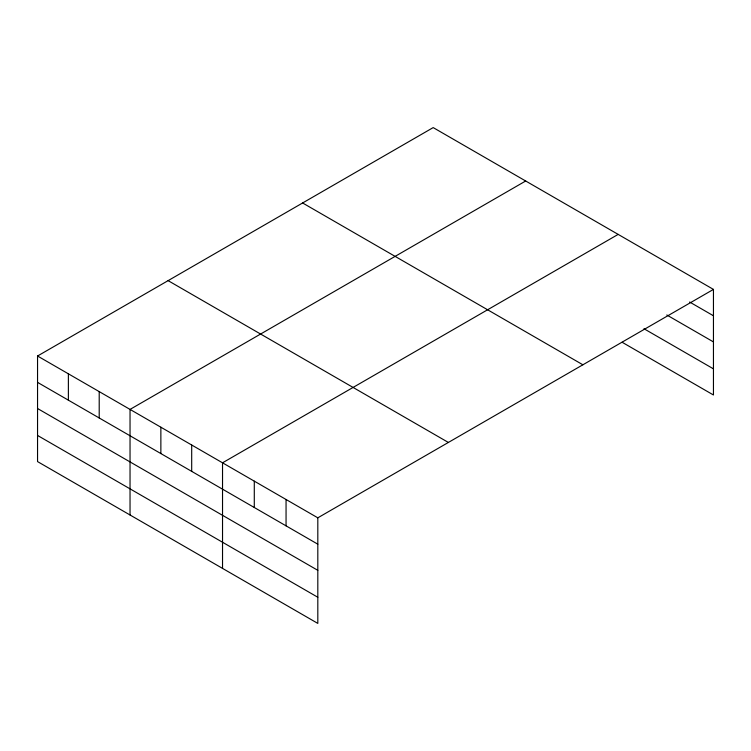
<?xml version="1.0" encoding="UTF-8"?>
<svg xmlns="http://www.w3.org/2000/svg" width="751" height="751" viewBox="0 0 751 751"><rect width="100%" height="100%" fill="white"/><g stroke="black" fill="none" stroke-linecap="round" stroke-linejoin="round"><path stroke-width="1.13" d="M713.45 289.407L433.186 127.595L37.55 356.012L37.55 461.593L317.814 623.405L317.814 517.824L713.45 289.407L713.45 394.988L622.128 342.259M525.672 181L130.036 409.417L130.036 514.989M618.157 234.396L222.531 462.813L222.531 568.385M689.625 302.015L713.45 315.767M666.794 314.979L713.45 341.912M643.964 328.731L713.45 368.844M302.625 202.977L582.889 364.789M168.111 280.639L448.375 442.452M37.55 356.012L317.814 517.824M37.55 382.372L317.814 544.184M37.55 408.516L317.814 570.328M37.55 435.449L317.814 597.261M286.056 499.49L286.056 525.85M254.289 481.147L254.289 507.507M191.693 445.014L191.693 471.375M160.864 427.216L160.864 453.576M99.207 391.618L99.207 417.978M68.379 373.81L68.379 400.17"/></g></svg>
